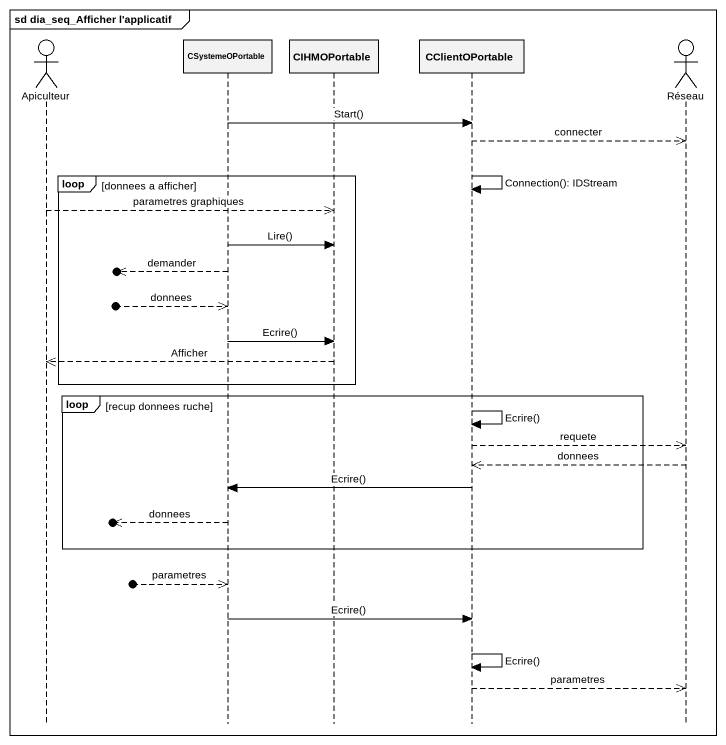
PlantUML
@startuml
mainframe sd dia_seq_Afficher l'applicatif
hide footbox
actor Apiculteur
participant CSystemeOPortable
participant CIHMOPortable
participant CClientOPortable
actor Réseau

CSystemeOPortable -> CClientOPortable : Start()
CClientOPortable -->> Réseau : connecter
loop donnees a afficher
  CClientOPortable -> CClientOPortable : Connection(): IDStream
  Apiculteur -->> CIHMOPortable : parametres graphiques
  CSystemeOPortable -> CIHMOPortable : Lire()
  [o<<-- CSystemeOPortable : demander
  [o-->> CSystemeOPortable : donnees
  CSystemeOPortable -> CIHMOPortable : Ecrire()
  CIHMOPortable -->> Apiculteur : Afficher
end
loop recup donnees ruche
  CClientOPortable -> CClientOPortable : Ecrire()
  CClientOPortable -->> Réseau : requete
  Réseau -->> CClientOPortable : donnees
  CClientOPortable -> CSystemeOPortable : Ecrire()
  [o<<-- CSystemeOPortable : donnees
end
[o-->> CSystemeOPortable : parametres
CSystemeOPortable -> CClientOPortable : Ecrire()
CClientOPortable -> CClientOPortable : Ecrire()
CClientOPortable -->> Réseau : parametres
@enduml
